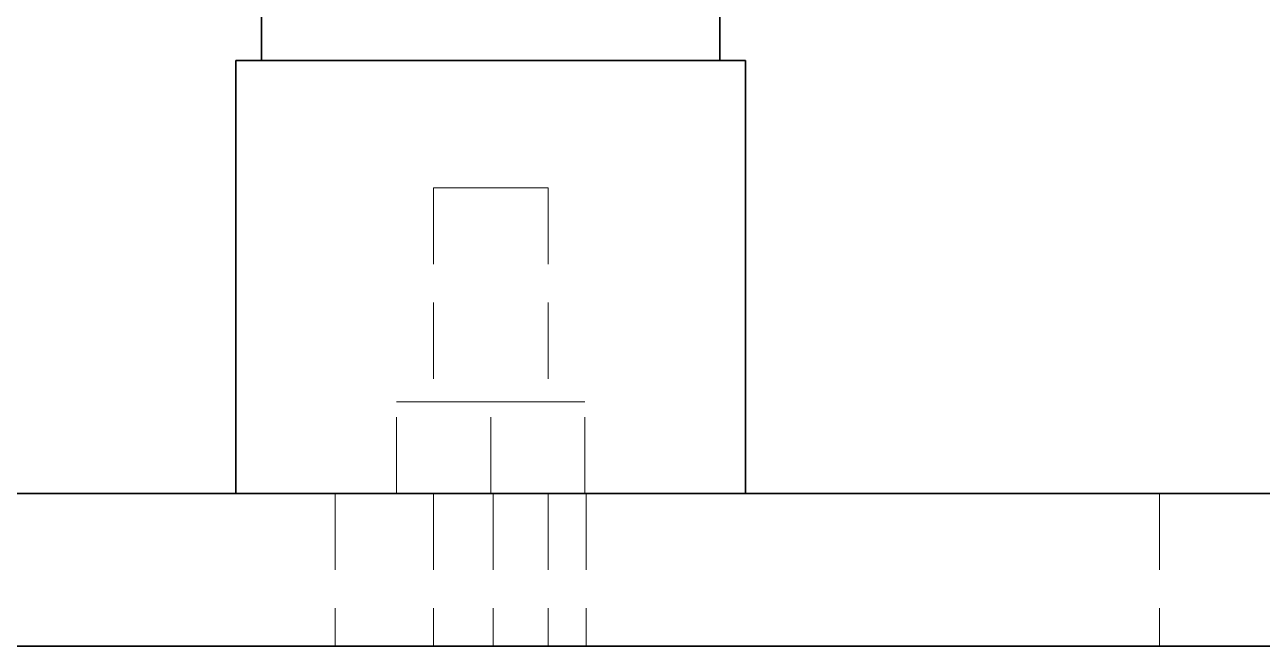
# Model space of a CAD drawing. Header units: millimetres. Extents: x 2054 to 12135, y -1469 to 564.
# Drawn here: x 9584.46 to 9633.04, y 145.15 to 169.55 of the extents above; entities that cross this region are included whole.
import ezdxf

# ---------------------------------------------------------------- set-up
doc = ezdxf.new("R2010")
doc.units = ezdxf.units.MM
doc.linetypes.add('HIDDEN_ISO', pattern=[4.5, 3, -1.5])
doc.layers.add('2D-HIDDEN', color=8, linetype='HIDDEN_ISO', lineweight=18)
doc.layers.add('2D-VISIBLE', color=7, linetype='Continuous', lineweight=35)

msp = doc.modelspace()

# ---------------------------------------------------------------- linework, layer by layer
at = {"layer": '2D-HIDDEN'}
for p, q in [((9593.75, 170.15), (9593.75, 168.15)), ((9611.75, 170.15), (9611.75, 168.15)), ((9592.75, 168.15), (9592.75, 151.15)), ((9612.75, 168.15), (9612.75, 151.15)), ((9600.5, 163.15), (9600.5, 154.75)), ((9600.5, 163.15), (9600.5, 154.75)), ((9605, 163.15), (9605, 154.75)), ((9605, 163.15), (9605, 154.75)), ((9599.05, 151.15), (9599.05, 154.75)), ((9602.75, 154.75), (9599.05, 154.75)), ((9599.05, 151.15), (9599.05, 154.75)), ((9599.05, 154.75), (9602.75, 154.75)), ((9599.05, 151.15), (9599.05, 154.75)), ((9602.75, 154.75), (9599.05, 154.75)), ((9599.05, 151.15), (9599.05, 154.75)), ((9599.05, 154.75), (9602.75, 154.75)), ((9602.75, 151.15), (9602.75, 154.75)), ((9602.75, 154.75), (9606.45, 154.75)), ((9602.75, 151.15), (9602.75, 154.75)), ((9606.45, 154.75), (9602.75, 154.75)), ((9602.75, 151.15), (9602.75, 154.75)), ((9602.75, 154.75), (9606.45, 154.75)), ((9602.75, 151.15), (9602.75, 154.75)), ((9606.45, 154.75), (9602.75, 154.75)), ((9606.45, 151.15), (9606.45, 154.75)), ((9606.45, 151.15), (9606.45, 154.75)), ((9606.45, 151.15), (9606.45, 154.75)), ((9606.45, 151.15), (9606.45, 154.75)), ((9357.75, 151.15), (9657.75, 151.15)), ((9596.65, 151.15), (9596.65, 145.15)), ((9602.75, 151.15), (9599.05, 151.15)), ((9599.05, 151.15), (9602.75, 151.15)), ((9602.75, 151.15), (9599.05, 151.15)), ((9599.05, 151.15), (9602.75, 151.15)), ((9600.5, 151.15), (9600.5, 145.15)), ((9600.5, 151.15), (9600.5, 145.15)), ((9602.75, 151.15), (9606.45, 151.15)), ((9606.45, 151.15), (9602.75, 151.15)), ((9602.75, 151.15), (9606.45, 151.15)), ((9606.45, 151.15), (9602.75, 151.15)), ((9602.85, 151.15), (9602.85, 145.15)), ((9605, 151.15), (9605, 145.15)), ((9605, 151.15), (9605, 145.15)), ((9606.5, 151.15), (9606.5, 145.15)), ((9629, 151.15), (9629, 145.15)), ((9357.75, 145.15), (9657.75, 145.15))]:
    msp.add_line(p, q, dxfattribs=at)
for points in [[(9612.75, 168.15), (9612.125, 168.15), (9611.5, 168.15), (9610.875, 168.15), (9610.25, 168.15), (9609.625, 168.15), (9609, 168.15), (9608.375, 168.15), (9607.75, 168.15), (9607.125, 168.15), (9606.5, 168.15), (9605.875, 168.15), (9605.25, 168.15), (9604.625, 168.15), (9604, 168.15), (9603.375, 168.15), (9602.75, 168.15), (9602.125, 168.15), (9601.5, 168.15), (9600.875, 168.15), (9600.25, 168.15), (9599.625, 168.15), (9599, 168.15), (9598.375, 168.15), (9597.75, 168.15), (9597.125, 168.15), (9596.5, 168.15), (9595.875, 168.15), (9595.25, 168.15), (9594.625, 168.15), (9594, 168.15), (9593.375, 168.15), (9592.75, 168.15)], [(9592.75, 168.15), (9593.062, 168.15), (9593.375, 168.15), (9593.688, 168.15), (9594, 168.15), (9594.312, 168.15), (9594.625, 168.15), (9594.938, 168.15), (9595.25, 168.15), (9595.562, 168.15), (9595.875, 168.15), (9596.188, 168.15), (9596.5, 168.15), (9596.812, 168.15), (9597.125, 168.15), (9597.438, 168.15), (9597.75, 168.15), (9598.062, 168.15), (9598.375, 168.15), (9598.688, 168.15), (9599, 168.15), (9599.312, 168.15), (9599.625, 168.15), (9599.938, 168.15), (9600.25, 168.15), (9600.562, 168.15), (9600.875, 168.15), (9601.188, 168.15), (9601.5, 168.15), (9601.812, 168.15), (9602.125, 168.15), (9602.438, 168.15), (9602.75, 168.15)], [(9612.75, 168.15), (9612.125, 168.15), (9611.5, 168.15), (9610.875, 168.15), (9610.25, 168.15), (9609.625, 168.15), (9609, 168.15), (9608.375, 168.15), (9607.75, 168.15), (9607.125, 168.15), (9606.5, 168.15), (9605.875, 168.15), (9605.25, 168.15), (9604.625, 168.15), (9604, 168.15), (9603.375, 168.15), (9602.75, 168.15), (9602.125, 168.15), (9601.5, 168.15), (9600.875, 168.15), (9600.25, 168.15), (9599.625, 168.15), (9599, 168.15), (9598.375, 168.15), (9597.75, 168.15), (9597.125, 168.15), (9596.5, 168.15), (9595.875, 168.15), (9595.25, 168.15), (9594.625, 168.15), (9594, 168.15), (9593.375, 168.15), (9592.75, 168.15)], [(9611.75, 168.15), (9611.188, 168.15), (9610.625, 168.15), (9610.062, 168.15), (9609.5, 168.15), (9608.938, 168.15), (9608.375, 168.15), (9607.812, 168.15), (9607.25, 168.15), (9606.688, 168.15), (9606.125, 168.15), (9605.562, 168.15), (9605, 168.15), (9604.438, 168.15), (9603.875, 168.15), (9603.312, 168.15), (9602.75, 168.15), (9602.188, 168.15), (9601.625, 168.15), (9601.062, 168.15), (9600.5, 168.15), (9599.938, 168.15), (9599.375, 168.15), (9598.812, 168.15), (9598.25, 168.15), (9597.688, 168.15), (9597.125, 168.15), (9596.562, 168.15), (9596, 168.15), (9595.438, 168.15), (9594.875, 168.15), (9594.312, 168.15), (9593.75, 168.15)], [(9593.75, 168.15), (9594.031, 168.15), (9594.312, 168.15), (9594.594, 168.15), (9594.875, 168.15), (9595.156, 168.15), (9595.438, 168.15), (9595.719, 168.15), (9596, 168.15), (9596.281, 168.15), (9596.562, 168.15), (9596.844, 168.15), (9597.125, 168.15), (9597.406, 168.15), (9597.688, 168.15), (9597.969, 168.15), (9598.25, 168.15), (9598.531, 168.15), (9598.812, 168.15), (9599.094, 168.15), (9599.375, 168.15), (9599.656, 168.15), (9599.938, 168.15), (9600.219, 168.15), (9600.5, 168.15), (9600.781, 168.15), (9601.062, 168.15), (9601.344, 168.15), (9601.625, 168.15), (9601.906, 168.15), (9602.188, 168.15), (9602.469, 168.15), (9602.75, 168.15)], [(9611.75, 168.15), (9611.188, 168.15), (9610.625, 168.15), (9610.062, 168.15), (9609.5, 168.15), (9608.938, 168.15), (9608.375, 168.15), (9607.812, 168.15), (9607.25, 168.15), (9606.688, 168.15), (9606.125, 168.15), (9605.562, 168.15), (9605, 168.15), (9604.438, 168.15), (9603.875, 168.15), (9603.312, 168.15), (9602.75, 168.15), (9602.188, 168.15), (9601.625, 168.15), (9601.062, 168.15), (9600.5, 168.15), (9599.938, 168.15), (9599.375, 168.15), (9598.812, 168.15), (9598.25, 168.15), (9597.688, 168.15), (9597.125, 168.15), (9596.562, 168.15), (9596, 168.15), (9595.438, 168.15), (9594.875, 168.15), (9594.312, 168.15), (9593.75, 168.15)], [(9593.75, 168.15), (9594.031, 168.15), (9594.312, 168.15), (9594.594, 168.15), (9594.875, 168.15), (9595.156, 168.15), (9595.438, 168.15), (9595.719, 168.15), (9596, 168.15), (9596.281, 168.15), (9596.562, 168.15), (9596.844, 168.15), (9597.125, 168.15), (9597.406, 168.15), (9597.688, 168.15), (9597.969, 168.15), (9598.25, 168.15), (9598.531, 168.15), (9598.812, 168.15), (9599.094, 168.15), (9599.375, 168.15), (9599.656, 168.15), (9599.938, 168.15), (9600.219, 168.15), (9600.5, 168.15), (9600.781, 168.15), (9601.062, 168.15), (9601.344, 168.15), (9601.625, 168.15), (9601.906, 168.15), (9602.188, 168.15), (9602.469, 168.15), (9602.75, 168.15)], [(9602.75, 168.15), (9603.062, 168.15), (9603.375, 168.15), (9603.688, 168.15), (9604, 168.15), (9604.312, 168.15), (9604.625, 168.15), (9604.938, 168.15), (9605.25, 168.15), (9605.562, 168.15), (9605.875, 168.15), (9606.188, 168.15), (9606.5, 168.15), (9606.812, 168.15), (9607.125, 168.15), (9607.438, 168.15), (9607.75, 168.15), (9608.062, 168.15), (9608.375, 168.15), (9608.688, 168.15), (9609, 168.15), (9609.312, 168.15), (9609.625, 168.15), (9609.938, 168.15), (9610.25, 168.15), (9610.562, 168.15), (9610.875, 168.15), (9611.188, 168.15), (9611.5, 168.15), (9611.812, 168.15), (9612.125, 168.15), (9612.438, 168.15), (9612.75, 168.15)], [(9602.75, 168.15), (9603.031, 168.15), (9603.312, 168.15), (9603.594, 168.15), (9603.875, 168.15), (9604.156, 168.15), (9604.438, 168.15), (9604.719, 168.15), (9605, 168.15), (9605.281, 168.15), (9605.562, 168.15), (9605.844, 168.15), (9606.125, 168.15), (9606.406, 168.15), (9606.688, 168.15), (9606.969, 168.15), (9607.25, 168.15), (9607.531, 168.15), (9607.812, 168.15), (9608.094, 168.15), (9608.375, 168.15), (9608.656, 168.15), (9608.938, 168.15), (9609.219, 168.15), (9609.5, 168.15), (9609.781, 168.15), (9610.062, 168.15), (9610.344, 168.15), (9610.625, 168.15), (9610.906, 168.15), (9611.188, 168.15), (9611.469, 168.15), (9611.75, 168.15)], [(9602.75, 168.15), (9603.031, 168.15), (9603.312, 168.15), (9603.594, 168.15), (9603.875, 168.15), (9604.156, 168.15), (9604.438, 168.15), (9604.719, 168.15), (9605, 168.15), (9605.281, 168.15), (9605.562, 168.15), (9605.844, 168.15), (9606.125, 168.15), (9606.406, 168.15), (9606.688, 168.15), (9606.969, 168.15), (9607.25, 168.15), (9607.531, 168.15), (9607.812, 168.15), (9608.094, 168.15), (9608.375, 168.15), (9608.656, 168.15), (9608.938, 168.15), (9609.219, 168.15), (9609.5, 168.15), (9609.781, 168.15), (9610.062, 168.15), (9610.344, 168.15), (9610.625, 168.15), (9610.906, 168.15), (9611.188, 168.15), (9611.469, 168.15), (9611.75, 168.15)], [(9605, 163.15), (9604.859, 163.15), (9604.719, 163.15), (9604.578, 163.15), (9604.438, 163.15), (9604.297, 163.15), (9604.156, 163.15), (9604.016, 163.15), (9603.875, 163.15), (9603.734, 163.15), (9603.594, 163.15), (9603.453, 163.15), (9603.312, 163.15), (9603.172, 163.15), (9603.031, 163.15), (9602.891, 163.15), (9602.75, 163.15), (9602.609, 163.15), (9602.469, 163.15), (9602.328, 163.15), (9602.188, 163.15), (9602.047, 163.15), (9601.906, 163.15), (9601.766, 163.15), (9601.625, 163.15), (9601.484, 163.15), (9601.344, 163.15), (9601.203, 163.15), (9601.062, 163.15), (9600.922, 163.15), (9600.781, 163.15), (9600.641, 163.15), (9600.5, 163.15)], [(9600.5, 163.15), (9600.57, 163.15), (9600.641, 163.15), (9600.711, 163.15), (9600.781, 163.15), (9600.852, 163.15), (9600.922, 163.15), (9600.992, 163.15), (9601.062, 163.15), (9601.133, 163.15), (9601.203, 163.15), (9601.273, 163.15), (9601.344, 163.15), (9601.414, 163.15), (9601.484, 163.15), (9601.555, 163.15), (9601.625, 163.15), (9601.695, 163.15), (9601.766, 163.15), (9601.836, 163.15), (9601.906, 163.15), (9601.977, 163.15), (9602.047, 163.15), (9602.117, 163.15), (9602.188, 163.15), (9602.258, 163.15), (9602.328, 163.15), (9602.398, 163.15), (9602.469, 163.15), (9602.539, 163.15), (9602.609, 163.15), (9602.68, 163.15), (9602.75, 163.15)], [(9605, 163.15), (9604.859, 163.15), (9604.719, 163.15), (9604.578, 163.15), (9604.438, 163.15), (9604.297, 163.15), (9604.156, 163.15), (9604.016, 163.15), (9603.875, 163.15), (9603.734, 163.15), (9603.594, 163.15), (9603.453, 163.15), (9603.312, 163.15), (9603.172, 163.15), (9603.031, 163.15), (9602.891, 163.15), (9602.75, 163.15), (9602.609, 163.15), (9602.469, 163.15), (9602.328, 163.15), (9602.188, 163.15), (9602.047, 163.15), (9601.906, 163.15), (9601.766, 163.15), (9601.625, 163.15), (9601.484, 163.15), (9601.344, 163.15), (9601.203, 163.15), (9601.062, 163.15), (9600.922, 163.15), (9600.781, 163.15), (9600.641, 163.15), (9600.5, 163.15)], [(9600.5, 163.15), (9600.57, 163.15), (9600.641, 163.15), (9600.711, 163.15), (9600.781, 163.15), (9600.852, 163.15), (9600.922, 163.15), (9600.992, 163.15), (9601.062, 163.15), (9601.133, 163.15), (9601.203, 163.15), (9601.273, 163.15), (9601.344, 163.15), (9601.414, 163.15), (9601.484, 163.15), (9601.555, 163.15), (9601.625, 163.15), (9601.695, 163.15), (9601.766, 163.15), (9601.836, 163.15), (9601.906, 163.15), (9601.977, 163.15), (9602.047, 163.15), (9602.117, 163.15), (9602.188, 163.15), (9602.258, 163.15), (9602.328, 163.15), (9602.398, 163.15), (9602.469, 163.15), (9602.539, 163.15), (9602.609, 163.15), (9602.68, 163.15), (9602.75, 163.15)], [(9602.75, 163.15), (9602.82, 163.15), (9602.891, 163.15), (9602.961, 163.15), (9603.031, 163.15), (9603.102, 163.15), (9603.172, 163.15), (9603.242, 163.15), (9603.312, 163.15), (9603.383, 163.15), (9603.453, 163.15), (9603.523, 163.15), (9603.594, 163.15), (9603.664, 163.15), (9603.734, 163.15), (9603.805, 163.15), (9603.875, 163.15), (9603.945, 163.15), (9604.016, 163.15), (9604.086, 163.15), (9604.156, 163.15), (9604.227, 163.15), (9604.297, 163.15), (9604.367, 163.15), (9604.438, 163.15), (9604.508, 163.15), (9604.578, 163.15), (9604.648, 163.15), (9604.719, 163.15), (9604.789, 163.15), (9604.859, 163.15), (9604.93, 163.15), (9605, 163.15)], [(9602.75, 163.15), (9602.82, 163.15), (9602.891, 163.15), (9602.961, 163.15), (9603.031, 163.15), (9603.102, 163.15), (9603.172, 163.15), (9603.242, 163.15), (9603.312, 163.15), (9603.383, 163.15), (9603.453, 163.15), (9603.523, 163.15), (9603.594, 163.15), (9603.664, 163.15), (9603.734, 163.15), (9603.805, 163.15), (9603.875, 163.15), (9603.945, 163.15), (9604.016, 163.15), (9604.086, 163.15), (9604.156, 163.15), (9604.227, 163.15), (9604.297, 163.15), (9604.367, 163.15), (9604.438, 163.15), (9604.508, 163.15), (9604.578, 163.15), (9604.648, 163.15), (9604.719, 163.15), (9604.789, 163.15), (9604.859, 163.15), (9604.93, 163.15), (9605, 163.15)], [(9602.75, 154.75), (9602.68, 154.75), (9602.609, 154.75), (9602.539, 154.75), (9602.469, 154.75), (9602.398, 154.75), (9602.328, 154.75), (9602.258, 154.75), (9602.188, 154.75), (9602.117, 154.75), (9602.047, 154.75), (9601.977, 154.75), (9601.906, 154.75), (9601.836, 154.75), (9601.766, 154.75), (9601.695, 154.75), (9601.625, 154.75), (9601.555, 154.75), (9601.484, 154.75), (9601.414, 154.75), (9601.344, 154.75), (9601.273, 154.75), (9601.203, 154.75), (9601.133, 154.75), (9601.062, 154.75), (9600.992, 154.75), (9600.922, 154.75), (9600.852, 154.75), (9600.781, 154.75), (9600.711, 154.75), (9600.641, 154.75), (9600.57, 154.75), (9600.5, 154.75)], [(9600.5, 154.75), (9600.641, 154.75), (9600.781, 154.75), (9600.922, 154.75), (9601.062, 154.75), (9601.203, 154.75), (9601.344, 154.75), (9601.484, 154.75), (9601.625, 154.75), (9601.766, 154.75), (9601.906, 154.75), (9602.047, 154.75), (9602.188, 154.75), (9602.328, 154.75), (9602.469, 154.75), (9602.609, 154.75), (9602.75, 154.75), (9602.891, 154.75), (9603.031, 154.75), (9603.172, 154.75), (9603.312, 154.75), (9603.453, 154.75), (9603.594, 154.75), (9603.734, 154.75), (9603.875, 154.75), (9604.016, 154.75), (9604.156, 154.75), (9604.297, 154.75), (9604.438, 154.75), (9604.578, 154.75), (9604.719, 154.75), (9604.859, 154.75), (9605, 154.75)], [(9602.75, 154.75), (9602.68, 154.75), (9602.609, 154.75), (9602.539, 154.75), (9602.469, 154.75), (9602.398, 154.75), (9602.328, 154.75), (9602.258, 154.75), (9602.188, 154.75), (9602.117, 154.75), (9602.047, 154.75), (9601.977, 154.75), (9601.906, 154.75), (9601.836, 154.75), (9601.766, 154.75), (9601.695, 154.75), (9601.625, 154.75), (9601.555, 154.75), (9601.484, 154.75), (9601.414, 154.75), (9601.344, 154.75), (9601.273, 154.75), (9601.203, 154.75), (9601.133, 154.75), (9601.062, 154.75), (9600.992, 154.75), (9600.922, 154.75), (9600.852, 154.75), (9600.781, 154.75), (9600.711, 154.75), (9600.641, 154.75), (9600.57, 154.75), (9600.5, 154.75)], [(9600.5, 154.75), (9600.641, 154.75), (9600.781, 154.75), (9600.922, 154.75), (9601.062, 154.75), (9601.203, 154.75), (9601.344, 154.75), (9601.484, 154.75), (9601.625, 154.75), (9601.766, 154.75), (9601.906, 154.75), (9602.047, 154.75), (9602.188, 154.75), (9602.328, 154.75), (9602.469, 154.75), (9602.609, 154.75), (9602.75, 154.75), (9602.891, 154.75), (9603.031, 154.75), (9603.172, 154.75), (9603.312, 154.75), (9603.453, 154.75), (9603.594, 154.75), (9603.734, 154.75), (9603.875, 154.75), (9604.016, 154.75), (9604.156, 154.75), (9604.297, 154.75), (9604.438, 154.75), (9604.578, 154.75), (9604.719, 154.75), (9604.859, 154.75), (9605, 154.75)], [(9605, 154.75), (9604.93, 154.75), (9604.859, 154.75), (9604.789, 154.75), (9604.719, 154.75), (9604.648, 154.75), (9604.578, 154.75), (9604.508, 154.75), (9604.438, 154.75), (9604.367, 154.75), (9604.297, 154.75), (9604.227, 154.75), (9604.156, 154.75), (9604.086, 154.75), (9604.016, 154.75), (9603.945, 154.75), (9603.875, 154.75), (9603.805, 154.75), (9603.734, 154.75), (9603.664, 154.75), (9603.594, 154.75), (9603.523, 154.75), (9603.453, 154.75), (9603.383, 154.75), (9603.312, 154.75), (9603.242, 154.75), (9603.172, 154.75), (9603.102, 154.75), (9603.031, 154.75), (9602.961, 154.75), (9602.891, 154.75), (9602.82, 154.75), (9602.75, 154.75)], [(9605, 154.75), (9604.93, 154.75), (9604.859, 154.75), (9604.789, 154.75), (9604.719, 154.75), (9604.648, 154.75), (9604.578, 154.75), (9604.508, 154.75), (9604.438, 154.75), (9604.367, 154.75), (9604.297, 154.75), (9604.227, 154.75), (9604.156, 154.75), (9604.086, 154.75), (9604.016, 154.75), (9603.945, 154.75), (9603.875, 154.75), (9603.805, 154.75), (9603.734, 154.75), (9603.664, 154.75), (9603.594, 154.75), (9603.523, 154.75), (9603.453, 154.75), (9603.383, 154.75), (9603.312, 154.75), (9603.242, 154.75), (9603.172, 154.75), (9603.102, 154.75), (9603.031, 154.75), (9602.961, 154.75), (9602.891, 154.75), (9602.82, 154.75), (9602.75, 154.75)], [(9612.75, 151.15), (9612.125, 151.15), (9611.5, 151.15), (9610.875, 151.15), (9610.25, 151.15), (9609.625, 151.15), (9609, 151.15), (9608.375, 151.15), (9607.75, 151.15), (9607.125, 151.15), (9606.5, 151.15), (9605.875, 151.15), (9605.25, 151.15), (9604.625, 151.15), (9604, 151.15), (9603.375, 151.15), (9602.75, 151.15), (9602.125, 151.15), (9601.5, 151.15), (9600.875, 151.15), (9600.25, 151.15), (9599.625, 151.15), (9599, 151.15), (9598.375, 151.15), (9597.75, 151.15), (9597.125, 151.15), (9596.5, 151.15), (9595.875, 151.15), (9595.25, 151.15), (9594.625, 151.15), (9594, 151.15), (9593.375, 151.15), (9592.75, 151.15)], [(9592.75, 151.15), (9593.062, 151.15), (9593.375, 151.15), (9593.688, 151.15), (9594, 151.15), (9594.312, 151.15), (9594.625, 151.15), (9594.938, 151.15), (9595.25, 151.15), (9595.562, 151.15), (9595.875, 151.15), (9596.188, 151.15), (9596.5, 151.15), (9596.812, 151.15), (9597.125, 151.15), (9597.438, 151.15), (9597.75, 151.15), (9598.062, 151.15), (9598.375, 151.15), (9598.688, 151.15), (9599, 151.15), (9599.312, 151.15), (9599.625, 151.15), (9599.938, 151.15), (9600.25, 151.15), (9600.562, 151.15), (9600.875, 151.15), (9601.188, 151.15), (9601.5, 151.15), (9601.812, 151.15), (9602.125, 151.15), (9602.438, 151.15), (9602.75, 151.15)], [(9612.75, 151.15), (9612.125, 151.15), (9611.5, 151.15), (9610.875, 151.15), (9610.25, 151.15), (9609.625, 151.15), (9609, 151.15), (9608.375, 151.15), (9607.75, 151.15), (9607.125, 151.15), (9606.5, 151.15), (9605.875, 151.15), (9605.25, 151.15), (9604.625, 151.15), (9604, 151.15), (9603.375, 151.15), (9602.75, 151.15), (9602.125, 151.15), (9601.5, 151.15), (9600.875, 151.15), (9600.25, 151.15), (9599.625, 151.15), (9599, 151.15), (9598.375, 151.15), (9597.75, 151.15), (9597.125, 151.15), (9596.5, 151.15), (9595.875, 151.15), (9595.25, 151.15), (9594.625, 151.15), (9594, 151.15), (9593.375, 151.15), (9592.75, 151.15)], [(9592.75, 151.15), (9593.062, 151.15), (9593.375, 151.15), (9593.688, 151.15), (9594, 151.15), (9594.312, 151.15), (9594.625, 151.15), (9594.938, 151.15), (9595.25, 151.15), (9595.562, 151.15), (9595.875, 151.15), (9596.188, 151.15), (9596.5, 151.15), (9596.812, 151.15), (9597.125, 151.15), (9597.438, 151.15), (9597.75, 151.15), (9598.062, 151.15), (9598.375, 151.15), (9598.688, 151.15), (9599, 151.15), (9599.312, 151.15), (9599.625, 151.15), (9599.938, 151.15), (9600.25, 151.15), (9600.562, 151.15), (9600.875, 151.15), (9601.188, 151.15), (9601.5, 151.15), (9601.812, 151.15), (9602.125, 151.15), (9602.438, 151.15), (9602.75, 151.15)], [(9599.75, 151.15), (9599.653, 151.15), (9599.556, 151.15), (9599.459, 151.15), (9599.362, 151.15), (9599.266, 151.15), (9599.169, 151.15), (9599.072, 151.15), (9598.975, 151.15), (9598.878, 151.15), (9598.781, 151.15), (9598.684, 151.15), (9598.587, 151.15), (9598.491, 151.15), (9598.394, 151.15), (9598.297, 151.15), (9598.2, 151.15), (9598.103, 151.15), (9598.006, 151.15), (9597.909, 151.15), (9597.812, 151.15), (9597.716, 151.15), (9597.619, 151.15), (9597.522, 151.15), (9597.425, 151.15), (9597.328, 151.15), (9597.231, 151.15), (9597.134, 151.15), (9597.038, 151.15), (9596.941, 151.15), (9596.844, 151.15), (9596.747, 151.15), (9596.65, 151.15)], [(9596.65, 151.15), (9596.844, 151.15), (9597.038, 151.15), (9597.231, 151.15), (9597.425, 151.15), (9597.619, 151.15), (9597.812, 151.15), (9598.006, 151.15), (9598.2, 151.15), (9598.394, 151.15), (9598.587, 151.15), (9598.781, 151.15), (9598.975, 151.15), (9599.169, 151.15), (9599.362, 151.15), (9599.556, 151.15), (9599.75, 151.15), (9599.944, 151.15), (9600.138, 151.15), (9600.331, 151.15), (9600.525, 151.15), (9600.719, 151.15), (9600.913, 151.15), (9601.106, 151.15), (9601.3, 151.15), (9601.494, 151.15), (9601.688, 151.15), (9601.881, 151.15), (9602.075, 151.15), (9602.269, 151.15), (9602.462, 151.15), (9602.656, 151.15), (9602.85, 151.15)], [(9602.85, 151.15), (9602.753, 151.15), (9602.656, 151.15), (9602.559, 151.15), (9602.462, 151.15), (9602.366, 151.15), (9602.269, 151.15), (9602.172, 151.15), (9602.075, 151.15), (9601.978, 151.15), (9601.881, 151.15), (9601.784, 151.15), (9601.688, 151.15), (9601.591, 151.15), (9601.494, 151.15), (9601.397, 151.15), (9601.3, 151.15), (9601.203, 151.15), (9601.106, 151.15), (9601.009, 151.15), (9600.913, 151.15), (9600.816, 151.15), (9600.719, 151.15), (9600.622, 151.15), (9600.525, 151.15), (9600.428, 151.15), (9600.331, 151.15), (9600.234, 151.15), (9600.138, 151.15), (9600.041, 151.15), (9599.944, 151.15), (9599.847, 151.15), (9599.75, 151.15)], [(9602.75, 151.15), (9602.68, 151.15), (9602.609, 151.15), (9602.539, 151.15), (9602.469, 151.15), (9602.398, 151.15), (9602.328, 151.15), (9602.258, 151.15), (9602.188, 151.15), (9602.117, 151.15), (9602.047, 151.15), (9601.977, 151.15), (9601.906, 151.15), (9601.836, 151.15), (9601.766, 151.15), (9601.695, 151.15), (9601.625, 151.15), (9601.555, 151.15), (9601.484, 151.15), (9601.414, 151.15), (9601.344, 151.15), (9601.273, 151.15), (9601.203, 151.15), (9601.133, 151.15), (9601.062, 151.15), (9600.992, 151.15), (9600.922, 151.15), (9600.852, 151.15), (9600.781, 151.15), (9600.711, 151.15), (9600.641, 151.15), (9600.57, 151.15), (9600.5, 151.15)], [(9600.5, 151.15), (9600.641, 151.15), (9600.781, 151.15), (9600.922, 151.15), (9601.062, 151.15), (9601.203, 151.15), (9601.344, 151.15), (9601.484, 151.15), (9601.625, 151.15), (9601.766, 151.15), (9601.906, 151.15), (9602.047, 151.15), (9602.188, 151.15), (9602.328, 151.15), (9602.469, 151.15), (9602.609, 151.15), (9602.75, 151.15), (9602.891, 151.15), (9603.031, 151.15), (9603.172, 151.15), (9603.312, 151.15), (9603.453, 151.15), (9603.594, 151.15), (9603.734, 151.15), (9603.875, 151.15), (9604.016, 151.15), (9604.156, 151.15), (9604.297, 151.15), (9604.438, 151.15), (9604.578, 151.15), (9604.719, 151.15), (9604.859, 151.15), (9605, 151.15)], [(9602.75, 151.15), (9602.68, 151.15), (9602.609, 151.15), (9602.539, 151.15), (9602.469, 151.15), (9602.398, 151.15), (9602.328, 151.15), (9602.258, 151.15), (9602.188, 151.15), (9602.117, 151.15), (9602.047, 151.15), (9601.977, 151.15), (9601.906, 151.15), (9601.836, 151.15), (9601.766, 151.15), (9601.695, 151.15), (9601.625, 151.15), (9601.555, 151.15), (9601.484, 151.15), (9601.414, 151.15), (9601.344, 151.15), (9601.273, 151.15), (9601.203, 151.15), (9601.133, 151.15), (9601.062, 151.15), (9600.992, 151.15), (9600.922, 151.15), (9600.852, 151.15), (9600.781, 151.15), (9600.711, 151.15), (9600.641, 151.15), (9600.57, 151.15), (9600.5, 151.15)], [(9600.5, 151.15), (9600.641, 151.15), (9600.781, 151.15), (9600.922, 151.15), (9601.062, 151.15), (9601.203, 151.15), (9601.344, 151.15), (9601.484, 151.15), (9601.625, 151.15), (9601.766, 151.15), (9601.906, 151.15), (9602.047, 151.15), (9602.188, 151.15), (9602.328, 151.15), (9602.469, 151.15), (9602.609, 151.15), (9602.75, 151.15), (9602.891, 151.15), (9603.031, 151.15), (9603.172, 151.15), (9603.312, 151.15), (9603.453, 151.15), (9603.594, 151.15), (9603.734, 151.15), (9603.875, 151.15), (9604.016, 151.15), (9604.156, 151.15), (9604.297, 151.15), (9604.438, 151.15), (9604.578, 151.15), (9604.719, 151.15), (9604.859, 151.15), (9605, 151.15)], [(9605, 151.15), (9604.93, 151.15), (9604.859, 151.15), (9604.789, 151.15), (9604.719, 151.15), (9604.648, 151.15), (9604.578, 151.15), (9604.508, 151.15), (9604.438, 151.15), (9604.367, 151.15), (9604.297, 151.15), (9604.227, 151.15), (9604.156, 151.15), (9604.086, 151.15), (9604.016, 151.15), (9603.945, 151.15), (9603.875, 151.15), (9603.805, 151.15), (9603.734, 151.15), (9603.664, 151.15), (9603.594, 151.15), (9603.523, 151.15), (9603.453, 151.15), (9603.383, 151.15), (9603.312, 151.15), (9603.242, 151.15), (9603.172, 151.15), (9603.102, 151.15), (9603.031, 151.15), (9602.961, 151.15), (9602.891, 151.15), (9602.82, 151.15), (9602.75, 151.15)], [(9605, 151.15), (9604.93, 151.15), (9604.859, 151.15), (9604.789, 151.15), (9604.719, 151.15), (9604.648, 151.15), (9604.578, 151.15), (9604.508, 151.15), (9604.438, 151.15), (9604.367, 151.15), (9604.297, 151.15), (9604.227, 151.15), (9604.156, 151.15), (9604.086, 151.15), (9604.016, 151.15), (9603.945, 151.15), (9603.875, 151.15), (9603.805, 151.15), (9603.734, 151.15), (9603.664, 151.15), (9603.594, 151.15), (9603.523, 151.15), (9603.453, 151.15), (9603.383, 151.15), (9603.312, 151.15), (9603.242, 151.15), (9603.172, 151.15), (9603.102, 151.15), (9603.031, 151.15), (9602.961, 151.15), (9602.891, 151.15), (9602.82, 151.15), (9602.75, 151.15)], [(9602.75, 151.15), (9603.062, 151.15), (9603.375, 151.15), (9603.688, 151.15), (9604, 151.15), (9604.312, 151.15), (9604.625, 151.15), (9604.938, 151.15), (9605.25, 151.15), (9605.562, 151.15), (9605.875, 151.15), (9606.188, 151.15), (9606.5, 151.15), (9606.812, 151.15), (9607.125, 151.15), (9607.438, 151.15), (9607.75, 151.15), (9608.062, 151.15), (9608.375, 151.15), (9608.688, 151.15), (9609, 151.15), (9609.312, 151.15), (9609.625, 151.15), (9609.938, 151.15), (9610.25, 151.15), (9610.562, 151.15), (9610.875, 151.15), (9611.188, 151.15), (9611.5, 151.15), (9611.812, 151.15), (9612.125, 151.15), (9612.438, 151.15), (9612.75, 151.15)], [(9602.75, 151.15), (9603.062, 151.15), (9603.375, 151.15), (9603.688, 151.15), (9604, 151.15), (9604.312, 151.15), (9604.625, 151.15), (9604.938, 151.15), (9605.25, 151.15), (9605.562, 151.15), (9605.875, 151.15), (9606.188, 151.15), (9606.5, 151.15), (9606.812, 151.15), (9607.125, 151.15), (9607.438, 151.15), (9607.75, 151.15), (9608.062, 151.15), (9608.375, 151.15), (9608.688, 151.15), (9609, 151.15), (9609.312, 151.15), (9609.625, 151.15), (9609.938, 151.15), (9610.25, 151.15), (9610.562, 151.15), (9610.875, 151.15), (9611.188, 151.15), (9611.5, 151.15), (9611.812, 151.15), (9612.125, 151.15), (9612.438, 151.15), (9612.75, 151.15)], [(9617.75, 151.15), (9617.398, 151.15), (9617.047, 151.15), (9616.695, 151.15), (9616.344, 151.15), (9615.992, 151.15), (9615.641, 151.15), (9615.289, 151.15), (9614.938, 151.15), (9614.586, 151.15), (9614.234, 151.15), (9613.883, 151.15), (9613.531, 151.15), (9613.18, 151.15), (9612.828, 151.15), (9612.477, 151.15), (9612.125, 151.15), (9611.773, 151.15), (9611.422, 151.15), (9611.07, 151.15), (9610.719, 151.15), (9610.367, 151.15), (9610.016, 151.15), (9609.664, 151.15), (9609.312, 151.15), (9608.961, 151.15), (9608.609, 151.15), (9608.258, 151.15), (9607.906, 151.15), (9607.555, 151.15), (9607.203, 151.15), (9606.852, 151.15), (9606.5, 151.15)], [(9606.5, 151.15), (9607.203, 151.15), (9607.906, 151.15), (9608.609, 151.15), (9609.312, 151.15), (9610.016, 151.15), (9610.719, 151.15), (9611.422, 151.15), (9612.125, 151.15), (9612.828, 151.15), (9613.531, 151.15), (9614.234, 151.15), (9614.938, 151.15), (9615.641, 151.15), (9616.344, 151.15), (9617.047, 151.15), (9617.75, 151.15), (9618.453, 151.15), (9619.156, 151.15), (9619.859, 151.15), (9620.562, 151.15), (9621.266, 151.15), (9621.969, 151.15), (9622.672, 151.15), (9623.375, 151.15), (9624.078, 151.15), (9624.781, 151.15), (9625.484, 151.15), (9626.188, 151.15), (9626.891, 151.15), (9627.594, 151.15), (9628.297, 151.15), (9629, 151.15)], [(9629, 151.15), (9628.648, 151.15), (9628.297, 151.15), (9627.945, 151.15), (9627.594, 151.15), (9627.242, 151.15), (9626.891, 151.15), (9626.539, 151.15), (9626.188, 151.15), (9625.836, 151.15), (9625.484, 151.15), (9625.133, 151.15), (9624.781, 151.15), (9624.43, 151.15), (9624.078, 151.15), (9623.727, 151.15), (9623.375, 151.15), (9623.023, 151.15), (9622.672, 151.15), (9622.32, 151.15), (9621.969, 151.15), (9621.617, 151.15), (9621.266, 151.15), (9620.914, 151.15), (9620.562, 151.15), (9620.211, 151.15), (9619.859, 151.15), (9619.508, 151.15), (9619.156, 151.15), (9618.805, 151.15), (9618.453, 151.15), (9618.102, 151.15), (9617.75, 151.15)], [(9599.75, 145.15), (9599.653, 145.15), (9599.556, 145.15), (9599.459, 145.15), (9599.362, 145.15), (9599.266, 145.15), (9599.169, 145.15), (9599.072, 145.15), (9598.975, 145.15), (9598.878, 145.15), (9598.781, 145.15), (9598.684, 145.15), (9598.587, 145.15), (9598.491, 145.15), (9598.394, 145.15), (9598.297, 145.15), (9598.2, 145.15), (9598.103, 145.15), (9598.006, 145.15), (9597.909, 145.15), (9597.812, 145.15), (9597.716, 145.15), (9597.619, 145.15), (9597.522, 145.15), (9597.425, 145.15), (9597.328, 145.15), (9597.231, 145.15), (9597.134, 145.15), (9597.038, 145.15), (9596.941, 145.15), (9596.844, 145.15), (9596.747, 145.15), (9596.65, 145.15)], [(9596.65, 145.15), (9596.844, 145.15), (9597.038, 145.15), (9597.231, 145.15), (9597.425, 145.15), (9597.619, 145.15), (9597.812, 145.15), (9598.006, 145.15), (9598.2, 145.15), (9598.394, 145.15), (9598.587, 145.15), (9598.781, 145.15), (9598.975, 145.15), (9599.169, 145.15), (9599.362, 145.15), (9599.556, 145.15), (9599.75, 145.15), (9599.944, 145.15), (9600.138, 145.15), (9600.331, 145.15), (9600.525, 145.15), (9600.719, 145.15), (9600.913, 145.15), (9601.106, 145.15), (9601.3, 145.15), (9601.494, 145.15), (9601.688, 145.15), (9601.881, 145.15), (9602.075, 145.15), (9602.269, 145.15), (9602.462, 145.15), (9602.656, 145.15), (9602.85, 145.15)], [(9602.85, 145.15), (9602.753, 145.15), (9602.656, 145.15), (9602.559, 145.15), (9602.462, 145.15), (9602.366, 145.15), (9602.269, 145.15), (9602.172, 145.15), (9602.075, 145.15), (9601.978, 145.15), (9601.881, 145.15), (9601.784, 145.15), (9601.688, 145.15), (9601.591, 145.15), (9601.494, 145.15), (9601.397, 145.15), (9601.3, 145.15), (9601.203, 145.15), (9601.106, 145.15), (9601.009, 145.15), (9600.913, 145.15), (9600.816, 145.15), (9600.719, 145.15), (9600.622, 145.15), (9600.525, 145.15), (9600.428, 145.15), (9600.331, 145.15), (9600.234, 145.15), (9600.138, 145.15), (9600.041, 145.15), (9599.944, 145.15), (9599.847, 145.15), (9599.75, 145.15)], [(9602.75, 145.15), (9602.68, 145.15), (9602.609, 145.15), (9602.539, 145.15), (9602.469, 145.15), (9602.398, 145.15), (9602.328, 145.15), (9602.258, 145.15), (9602.188, 145.15), (9602.117, 145.15), (9602.047, 145.15), (9601.977, 145.15), (9601.906, 145.15), (9601.836, 145.15), (9601.766, 145.15), (9601.695, 145.15), (9601.625, 145.15), (9601.555, 145.15), (9601.484, 145.15), (9601.414, 145.15), (9601.344, 145.15), (9601.273, 145.15), (9601.203, 145.15), (9601.133, 145.15), (9601.062, 145.15), (9600.992, 145.15), (9600.922, 145.15), (9600.852, 145.15), (9600.781, 145.15), (9600.711, 145.15), (9600.641, 145.15), (9600.57, 145.15), (9600.5, 145.15)], [(9600.5, 145.15), (9600.641, 145.15), (9600.781, 145.15), (9600.922, 145.15), (9601.062, 145.15), (9601.203, 145.15), (9601.344, 145.15), (9601.484, 145.15), (9601.625, 145.15), (9601.766, 145.15), (9601.906, 145.15), (9602.047, 145.15), (9602.188, 145.15), (9602.328, 145.15), (9602.469, 145.15), (9602.609, 145.15), (9602.75, 145.15), (9602.891, 145.15), (9603.031, 145.15), (9603.172, 145.15), (9603.312, 145.15), (9603.453, 145.15), (9603.594, 145.15), (9603.734, 145.15), (9603.875, 145.15), (9604.016, 145.15), (9604.156, 145.15), (9604.297, 145.15), (9604.438, 145.15), (9604.578, 145.15), (9604.719, 145.15), (9604.859, 145.15), (9605, 145.15)], [(9602.75, 145.15), (9602.68, 145.15), (9602.609, 145.15), (9602.539, 145.15), (9602.469, 145.15), (9602.398, 145.15), (9602.328, 145.15), (9602.258, 145.15), (9602.188, 145.15), (9602.117, 145.15), (9602.047, 145.15), (9601.977, 145.15), (9601.906, 145.15), (9601.836, 145.15), (9601.766, 145.15), (9601.695, 145.15), (9601.625, 145.15), (9601.555, 145.15), (9601.484, 145.15), (9601.414, 145.15), (9601.344, 145.15), (9601.273, 145.15), (9601.203, 145.15), (9601.133, 145.15), (9601.062, 145.15), (9600.992, 145.15), (9600.922, 145.15), (9600.852, 145.15), (9600.781, 145.15), (9600.711, 145.15), (9600.641, 145.15), (9600.57, 145.15), (9600.5, 145.15)], [(9600.5, 145.15), (9600.641, 145.15), (9600.781, 145.15), (9600.922, 145.15), (9601.062, 145.15), (9601.203, 145.15), (9601.344, 145.15), (9601.484, 145.15), (9601.625, 145.15), (9601.766, 145.15), (9601.906, 145.15), (9602.047, 145.15), (9602.188, 145.15), (9602.328, 145.15), (9602.469, 145.15), (9602.609, 145.15), (9602.75, 145.15), (9602.891, 145.15), (9603.031, 145.15), (9603.172, 145.15), (9603.312, 145.15), (9603.453, 145.15), (9603.594, 145.15), (9603.734, 145.15), (9603.875, 145.15), (9604.016, 145.15), (9604.156, 145.15), (9604.297, 145.15), (9604.438, 145.15), (9604.578, 145.15), (9604.719, 145.15), (9604.859, 145.15), (9605, 145.15)], [(9605, 145.15), (9604.93, 145.15), (9604.859, 145.15), (9604.789, 145.15), (9604.719, 145.15), (9604.648, 145.15), (9604.578, 145.15), (9604.508, 145.15), (9604.438, 145.15), (9604.367, 145.15), (9604.297, 145.15), (9604.227, 145.15), (9604.156, 145.15), (9604.086, 145.15), (9604.016, 145.15), (9603.945, 145.15), (9603.875, 145.15), (9603.805, 145.15), (9603.734, 145.15), (9603.664, 145.15), (9603.594, 145.15), (9603.523, 145.15), (9603.453, 145.15), (9603.383, 145.15), (9603.312, 145.15), (9603.242, 145.15), (9603.172, 145.15), (9603.102, 145.15), (9603.031, 145.15), (9602.961, 145.15), (9602.891, 145.15), (9602.82, 145.15), (9602.75, 145.15)], [(9605, 145.15), (9604.93, 145.15), (9604.859, 145.15), (9604.789, 145.15), (9604.719, 145.15), (9604.648, 145.15), (9604.578, 145.15), (9604.508, 145.15), (9604.438, 145.15), (9604.367, 145.15), (9604.297, 145.15), (9604.227, 145.15), (9604.156, 145.15), (9604.086, 145.15), (9604.016, 145.15), (9603.945, 145.15), (9603.875, 145.15), (9603.805, 145.15), (9603.734, 145.15), (9603.664, 145.15), (9603.594, 145.15), (9603.523, 145.15), (9603.453, 145.15), (9603.383, 145.15), (9603.312, 145.15), (9603.242, 145.15), (9603.172, 145.15), (9603.102, 145.15), (9603.031, 145.15), (9602.961, 145.15), (9602.891, 145.15), (9602.82, 145.15), (9602.75, 145.15)], [(9617.75, 145.15), (9617.398, 145.15), (9617.047, 145.15), (9616.695, 145.15), (9616.344, 145.15), (9615.992, 145.15), (9615.641, 145.15), (9615.289, 145.15), (9614.938, 145.15), (9614.586, 145.15), (9614.234, 145.15), (9613.883, 145.15), (9613.531, 145.15), (9613.18, 145.15), (9612.828, 145.15), (9612.477, 145.15), (9612.125, 145.15), (9611.773, 145.15), (9611.422, 145.15), (9611.07, 145.15), (9610.719, 145.15), (9610.367, 145.15), (9610.016, 145.15), (9609.664, 145.15), (9609.312, 145.15), (9608.961, 145.15), (9608.609, 145.15), (9608.258, 145.15), (9607.906, 145.15), (9607.555, 145.15), (9607.203, 145.15), (9606.852, 145.15), (9606.5, 145.15)], [(9606.5, 145.15), (9607.203, 145.15), (9607.906, 145.15), (9608.609, 145.15), (9609.312, 145.15), (9610.016, 145.15), (9610.719, 145.15), (9611.422, 145.15), (9612.125, 145.15), (9612.828, 145.15), (9613.531, 145.15), (9614.234, 145.15), (9614.938, 145.15), (9615.641, 145.15), (9616.344, 145.15), (9617.047, 145.15), (9617.75, 145.15), (9618.453, 145.15), (9619.156, 145.15), (9619.859, 145.15), (9620.562, 145.15), (9621.266, 145.15), (9621.969, 145.15), (9622.672, 145.15), (9623.375, 145.15), (9624.078, 145.15), (9624.781, 145.15), (9625.484, 145.15), (9626.188, 145.15), (9626.891, 145.15), (9627.594, 145.15), (9628.297, 145.15), (9629, 145.15)], [(9629, 145.15), (9628.648, 145.15), (9628.297, 145.15), (9627.945, 145.15), (9627.594, 145.15), (9627.242, 145.15), (9626.891, 145.15), (9626.539, 145.15), (9626.188, 145.15), (9625.836, 145.15), (9625.484, 145.15), (9625.133, 145.15), (9624.781, 145.15), (9624.43, 145.15), (9624.078, 145.15), (9623.727, 145.15), (9623.375, 145.15), (9623.023, 145.15), (9622.672, 145.15), (9622.32, 145.15), (9621.969, 145.15), (9621.617, 145.15), (9621.266, 145.15), (9620.914, 145.15), (9620.562, 145.15), (9620.211, 145.15), (9619.859, 145.15), (9619.508, 145.15), (9619.156, 145.15), (9618.805, 145.15), (9618.453, 145.15), (9618.102, 145.15), (9617.75, 145.15)]]:
    msp.add_lwpolyline(points, dxfattribs=at)
at = {"layer": '2D-VISIBLE'}
for p, q in [((9593.75, 170.15), (9593.75, 168.15)), ((9611.75, 170.15), (9611.75, 168.15)), ((9592.75, 168.15), (9592.75, 151.15)), ((9612.75, 168.15), (9612.75, 151.15)), ((9357.75, 151.15), (9657.75, 151.15)), ((9357.75, 145.15), (9657.75, 145.15))]:
    msp.add_line(p, q, dxfattribs=at)
for points in [[(9592.75, 168.15), (9593.062, 168.15), (9593.375, 168.15), (9593.688, 168.15), (9594, 168.15), (9594.312, 168.15), (9594.625, 168.15), (9594.938, 168.15), (9595.25, 168.15), (9595.562, 168.15), (9595.875, 168.15), (9596.188, 168.15), (9596.5, 168.15), (9596.812, 168.15), (9597.125, 168.15), (9597.438, 168.15), (9597.75, 168.15), (9598.062, 168.15), (9598.375, 168.15), (9598.688, 168.15), (9599, 168.15), (9599.312, 168.15), (9599.625, 168.15), (9599.938, 168.15), (9600.25, 168.15), (9600.562, 168.15), (9600.875, 168.15), (9601.188, 168.15), (9601.5, 168.15), (9601.812, 168.15), (9602.125, 168.15), (9602.438, 168.15), (9602.75, 168.15)], [(9602.75, 168.15), (9603.062, 168.15), (9603.375, 168.15), (9603.688, 168.15), (9604, 168.15), (9604.312, 168.15), (9604.625, 168.15), (9604.938, 168.15), (9605.25, 168.15), (9605.562, 168.15), (9605.875, 168.15), (9606.188, 168.15), (9606.5, 168.15), (9606.812, 168.15), (9607.125, 168.15), (9607.438, 168.15), (9607.75, 168.15), (9608.062, 168.15), (9608.375, 168.15), (9608.688, 168.15), (9609, 168.15), (9609.312, 168.15), (9609.625, 168.15), (9609.938, 168.15), (9610.25, 168.15), (9610.562, 168.15), (9610.875, 168.15), (9611.188, 168.15), (9611.5, 168.15), (9611.812, 168.15), (9612.125, 168.15), (9612.438, 168.15), (9612.75, 168.15)]]:
    msp.add_lwpolyline(points, dxfattribs=at)

doc.saveas('drawing.dxf')
